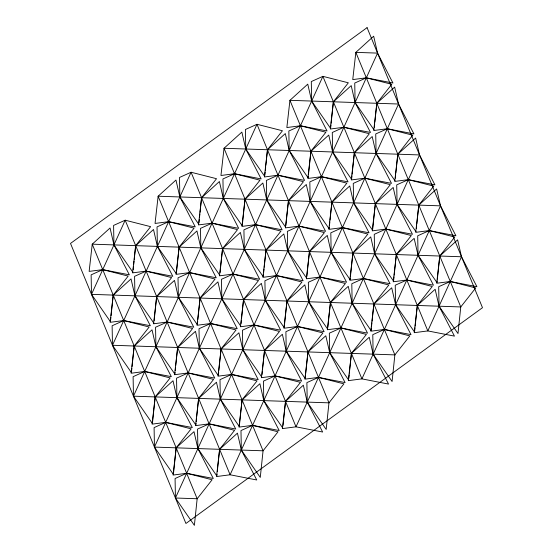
<?xml version="1.0" encoding="UTF-8"?>
<svg xmlns="http://www.w3.org/2000/svg" width="553" height="553" viewBox="0 0 553 553"><rect width="100%" height="100%" fill="white"/><g stroke="black" fill="none" stroke-linecap="round" stroke-linejoin="round"><path stroke-width="0.83" d="M110.524 320.83L110.883 317.394M111.063 315.68L113.22 295.088L128.172 276.092L102.727 269.629L89.144 271.399L92.233 244.17L110.047 228.002L113.953 244.917L129.354 274.827L102.727 269.629L91.134 274.855L91.494 294.348L110.434 321.687M133.162 269.677L133.522 266.249M133.702 264.534L134.061 261.099M134.241 259.385L135.672 245.656L150.63 226.661L125.178 220.198L113.593 225.424L113.953 244.917L132.893 272.256M131.51 371.747L131.87 368.312M132.049 366.598L134.199 346.005L149.158 327.01L123.706 320.546L110.13 322.316L113.22 295.088L131.033 278.912L134.939 295.827L150.34 325.745L123.706 320.546L112.121 325.772L112.48 345.266L131.42 372.604M154.149 320.595L156.658 296.567L171.617 277.578L146.165 271.115L132.589 272.885L135.672 245.656L153.492 229.481L157.398 246.396L172.799 276.313L146.165 271.115L134.579 276.341L134.939 295.827L153.879 323.166M152.587 421.801L155.186 396.923L170.144 377.927L144.692 371.464L131.116 373.234L134.199 346.005L152.02 329.83L155.925 346.745L171.326 376.662L144.692 371.464L133.107 376.69L133.467 396.176L152.407 423.522M175.045 372.369L174.866 374.084L155.925 346.745L155.559 327.258L167.151 322.026L193.778 327.231L178.384 297.314L174.478 280.399L156.658 296.567L153.575 323.795L167.151 322.026L192.603 328.489L177.644 347.484L174.561 374.713L188.138 372.943L214.764 378.141L199.37 348.224L195.465 331.316L177.644 347.484L175.764 365.505M175.225 370.655L175.584 367.22M198.976 222.589L199.336 219.154M199.515 217.44L199.868 214.004M200.048 212.29L201.575 197.704L216.534 178.709L191.082 172.246L179.49 177.472L179.856 196.965L195.25 226.875L168.624 221.677L155.047 223.447L158.13 196.218L175.951 180.05L179.856 196.965L198.797 224.304M173.573 472.718L176.172 447.833L191.131 428.838L165.679 422.374L152.103 424.144L155.186 396.923L173.006 380.747L176.912 397.662L192.313 427.58L165.679 422.374L154.087 427.607L154.453 447.094L173.393 474.433M197.684 321.217L197.324 324.652L178.384 297.314L178.018 277.82L189.61 272.594L216.237 277.793L200.843 247.875L196.937 230.967L179.117 247.136L176.034 274.364L189.61 272.594L215.062 279.058L200.103 298.053L197.02 325.282L210.596 323.512L237.223 328.71L221.829 298.793L217.923 281.878L200.103 298.053L197.863 319.503M196.032 423.287L195.852 425.001L176.912 397.662L176.545 378.169L188.138 372.943L213.589 379.406L198.631 398.402L195.548 425.63L209.124 423.861L235.751 429.059L220.357 399.142L216.451 382.227L198.631 398.402L196.75 416.423M196.211 421.566L196.571 418.137M220.053 272.643L222.562 248.622L237.52 229.626L212.069 223.163L198.492 224.933L201.575 197.704L219.396 181.529L223.301 198.444L238.696 228.361L212.069 223.163L200.476 228.389L200.843 247.875L219.783 275.221M218.67 372.134L218.311 375.57L199.37 348.224L199.004 328.738L210.596 323.512L236.048 329.975L221.089 348.971L218.006 376.192L231.583 374.429L258.21 379.628L242.815 349.71L238.91 332.795L221.089 348.971L218.85 370.42M217.018 474.198L216.838 475.919L197.898 448.58L193.992 431.665L176.172 447.833L173.089 475.062L186.665 473.292L213.292 478.49L197.898 448.58L197.532 429.087L209.124 423.861L234.576 430.324L219.617 449.319L216.534 476.548L230.11 474.778L256.737 479.976L241.343 450.059L237.437 433.144L219.617 449.319L217.288 471.626M241.039 323.56L241.391 320.125M241.571 318.41L243.548 299.532L258.507 280.537L233.055 274.074L219.479 275.843L222.562 248.622L240.382 232.447L244.288 249.362L259.682 279.279L233.055 274.074L221.463 279.306L221.829 298.793L240.769 326.132M264.783 175.495L265.143 172.059M265.322 170.345L265.682 166.909M265.862 165.195L267.479 149.752L282.438 130.757L256.986 124.294L245.394 129.52L245.76 149.013L261.154 178.93L234.527 173.725L220.951 175.495L224.034 148.266L241.855 132.098L245.76 149.013L264.693 176.352M239.387 425.623L242.076 399.881L257.034 380.893L231.583 374.429L219.99 379.655L220.357 399.142L239.297 426.481M263.491 274.129L263.221 276.7L244.288 249.362L243.921 229.868L255.514 224.642L282.141 229.841L266.746 199.923L262.841 183.015L245.02 199.184L241.938 226.412L255.514 224.642L280.965 231.106L266.007 250.101L262.924 277.329L276.5 275.56L303.127 280.758L287.726 250.841L283.827 233.926L266.007 250.101L264.21 267.265M263.67 272.408L264.03 268.979M262.018 374.478L262.378 371.042M262.557 369.328L264.534 350.45L279.493 331.454L254.041 324.991L240.465 326.761L243.548 299.532L261.369 283.364L265.274 300.279L280.668 330.189L254.041 324.991L242.449 330.217L242.815 349.71L261.749 377.049M285.86 225.548L288.466 200.67L303.424 181.674L277.972 175.211L264.396 176.981L267.479 149.752L285.3 133.577L289.198 150.492L304.599 180.409L277.972 175.211L266.38 180.437L266.746 199.923L285.68 227.269M284.477 325.04L284.207 327.618L265.274 300.279L264.908 280.786L276.5 275.56L301.952 282.023L286.993 301.019L283.91 328.247L297.486 326.477L324.113 331.676L308.712 301.758L304.814 284.843L286.993 301.019L284.657 323.325M308.318 176.117L308.139 177.831L289.198 150.492L288.839 131.006L300.431 125.773L327.058 130.978L311.657 101.061L307.758 84.146L289.938 100.321L286.855 127.543L300.431 125.773L325.883 132.243L310.924 151.232L307.841 178.46L321.417 176.69L348.044 181.889L332.643 151.978L328.745 135.063L310.924 151.232L308.498 174.402M283.005 425.388L285.521 401.367L300.479 382.372L275.028 375.909L261.451 377.678L264.534 350.45L282.355 334.275L286.254 351.19L301.655 381.107L275.028 375.909L263.435 381.135L263.802 400.628L279.196 430.538L252.569 425.34L238.993 427.11L242.076 399.881L259.896 383.713L263.802 400.628L282.735 427.967M306.846 276.465L309.452 251.58L324.411 232.592L298.959 226.129L285.383 227.891L288.466 200.67L306.286 184.495L310.185 201.41L325.586 231.327L298.959 226.129L287.366 231.354L287.726 250.841L306.666 278.18M330.957 124.964L330.597 128.4L311.657 101.061L311.298 81.568L322.89 76.342L348.342 82.805L333.383 101.8L330.293 129.029L343.876 127.259L370.503 132.457L355.102 102.54L351.203 85.625L333.383 101.8L331.136 123.25M305.553 375.1L305.194 378.529L286.254 351.19L285.894 331.703L297.486 326.477L322.938 332.941L307.98 351.929L304.897 379.158L318.473 377.388L345.1 382.593L329.699 352.676L325.8 335.761L307.98 351.929L305.733 373.386M329.305 227.034L329.125 228.748L310.185 201.41L309.825 181.916L321.417 176.69L346.869 183.154L331.911 202.149L328.821 229.377L342.404 227.608L369.031 232.806L353.63 202.889L349.731 185.974L331.911 202.149L330.563 215.02M329.484 225.32L329.844 221.884M330.023 220.17L330.383 216.735M327.832 327.383L330.438 302.498L345.397 283.502L319.945 277.039L306.369 278.809L309.452 251.58L327.272 235.412L331.171 252.327L346.572 282.237L319.945 277.039L308.353 282.265L308.712 301.758L327.653 329.097M351.943 175.882L351.584 179.317L332.643 151.978L332.284 132.485L343.876 127.259L369.328 133.722L354.369 152.718L351.279 179.946L364.862 178.177L391.489 183.375L376.088 153.458L372.19 136.543L354.369 152.718L352.123 174.167M350.291 277.952L350.111 279.666L331.171 252.327L330.812 232.834L342.404 227.608L367.856 234.071L352.897 253.067L349.807 280.295L363.39 278.525L390.017 283.724L374.616 253.806L370.717 236.891L352.897 253.067L350.471 276.23M374.312 127.308L374.671 123.872M374.851 122.158L376.828 103.28L391.787 84.291L366.335 77.828L352.752 79.591L355.842 52.369L373.662 36.194L377.561 53.109L392.962 83.026L366.335 77.828L354.743 83.054L355.102 102.54L374.042 129.879M348.819 378.3L349.178 374.865M349.358 373.151L351.425 353.415L366.383 334.42L340.931 327.957L327.348 329.726L330.438 302.498L348.259 286.33L352.157 303.238L367.558 333.155L340.931 327.957L329.339 333.183L329.699 352.676L348.639 380.015M372.66 229.371L375.356 203.628L390.314 184.64L364.862 178.177L353.27 183.402L353.63 202.889L372.57 230.228M371.367 328.005L371.098 330.583L352.157 303.238L351.798 283.751L363.39 278.525L388.842 284.989L373.883 303.984L370.793 331.206L384.376 329.436L411.003 334.641L395.602 304.724L391.704 287.809L373.883 303.984L372.086 321.141M371.547 326.291L371.906 322.855M395.298 178.225L395.658 174.789M395.837 173.075L397.814 154.197L412.773 135.202L387.321 128.738L373.738 130.508L376.828 103.28L394.648 87.111L398.547 104.026L413.948 133.937L387.321 128.738L375.729 133.964L376.088 153.458L395.029 180.796M393.646 280.288L394.006 276.859M394.185 275.138L396.342 254.546L411.301 235.55L385.849 229.087L372.266 230.857L375.356 203.628L393.176 187.46L397.075 204.375L412.476 234.292L385.849 229.087L374.257 234.32L374.616 253.806L393.556 281.145M416.374 228.278L416.644 225.707M416.824 223.993L418.801 205.115L433.752 186.119L408.308 179.656L394.724 181.425L397.814 154.197L415.628 138.029L419.533 154.937L434.935 184.854L408.308 179.656L396.715 184.882L397.075 204.375L416.015 231.714M414.632 331.206L414.992 327.77M415.172 326.056L417.328 305.463L432.287 286.468L406.835 280.005L393.252 281.774L396.342 254.546L414.156 238.378L418.061 255.286L433.462 285.203L406.835 280.005L395.243 285.23L395.602 304.724L414.543 332.063M437.181 280.91L437.001 282.631L418.061 255.286L417.702 235.799L429.294 230.573L455.921 235.772L440.52 205.854L436.614 188.939L418.801 205.115L415.711 232.343L429.294 230.573L454.739 237.037L439.78 256.032L436.697 283.254L450.273 281.491L476.907 286.689L461.506 256.772L457.601 239.857L439.78 256.032L437.361 279.196M179.117 247.136L176.338 273.735L157.398 246.396L157.031 226.903L168.624 221.677L194.075 228.14L179.117 247.136M197.158 498.751L194.38 525.35L175.439 498.011L175.073 478.518L186.665 473.292L212.117 479.755L197.158 498.751L175.439 498.011L377.561 53.109L355.842 52.369L460.767 306.943L457.988 333.542L439.047 306.203L435.142 289.288L417.328 305.463L414.238 332.692L427.822 330.922L454.448 336.12L439.047 306.203L438.688 286.717L450.273 281.491L475.725 287.954L460.767 306.943L91.494 294.348L125.178 220.198L230.11 474.778L398.547 104.026L289.938 100.321L394.87 354.895L392.084 381.494L373.144 354.155L369.245 337.24L351.425 353.415L348.335 380.644L361.918 378.874L388.545 384.072L373.144 354.155L372.784 334.669L384.376 329.436L409.828 335.899L394.87 354.895L112.48 345.266L191.082 172.246L296.014 426.826L322.641 432.024L307.24 402.107L303.341 385.192L285.521 401.367L282.438 428.596L296.014 426.826L419.533 154.937L224.034 148.266L328.966 402.847L326.18 429.446L307.24 402.107L306.88 382.621L318.473 377.388L343.925 383.851L328.966 402.847L133.467 396.176L256.986 124.294L361.918 378.874L440.52 205.854L158.13 196.218L263.062 450.799L260.276 477.398L241.343 450.059L240.977 430.566L252.569 425.34L278.021 431.803L263.062 450.799L154.453 447.094L322.89 76.342L427.822 330.922L461.506 256.772L92.233 244.17L197.158 498.751M245.02 199.184L242.242 225.783L223.301 198.444L222.935 178.958L234.527 173.725L259.979 180.188L245.02 199.184M367.068 27.65L70.508 243.431L185.932 523.47L482.493 307.689L367.068 27.65"/></g></svg>
